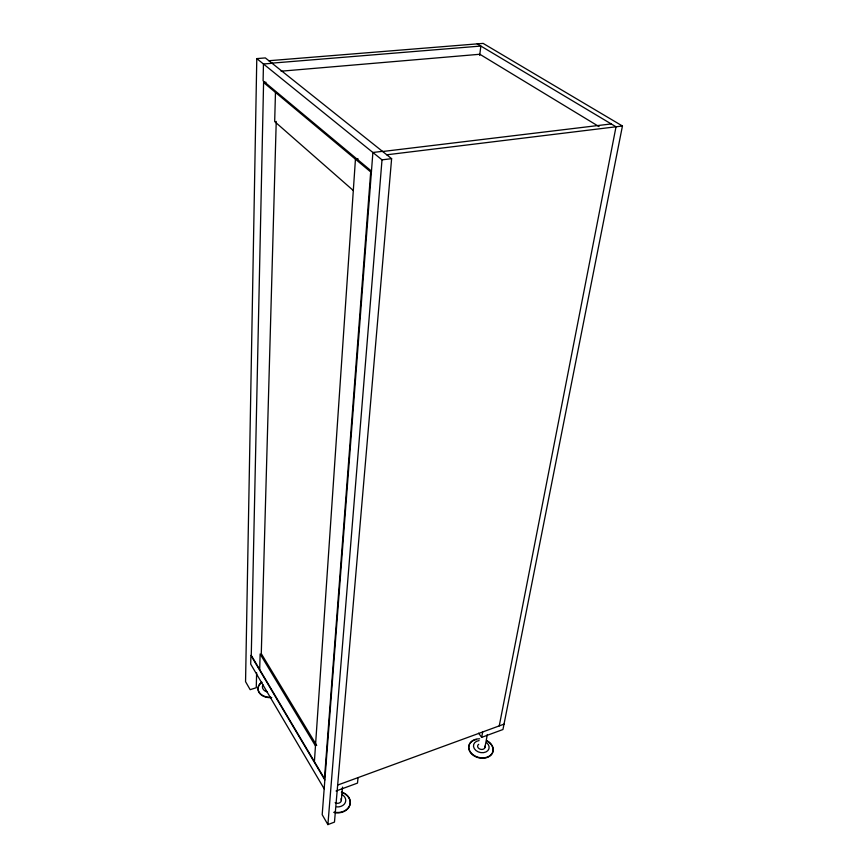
<?xml version="1.0" encoding="UTF-8"?>
<svg xmlns="http://www.w3.org/2000/svg" width="868" height="868" viewBox="0 0 868 868"><rect width="100%" height="100%" fill="white"/><g stroke="black" fill="none" stroke-linecap="round" stroke-linejoin="round"><path stroke-width="1.3" d="M382.441 151.336L372.893 152.486L322.191 814.694L327.898 824.6L334.473 822.105L391.62 158.66L265.348 57.917L256.787 58.601L245.557 681.662L250.168 689.669L256.255 687.727L256.635 672.83M263.579 82.503L251.264 655.362L324.469 778.574L370.701 171.94L263.579 82.503L266.02 82.286M259.695 669.553L260.129 654.005L315.475 745.883M275.471 92.431L274.679 121.574L353.309 190.526M276.23 121.412L261.279 653.647L316.701 745.46M314.4 761.637L355.446 159.202L358.104 158.877M327.898 824.6L382.007 159.853L256.787 58.601M341.319 800.513L342.524 787.102M358.05 777.609L357.497 783.099L336.057 790.998M479.678 55.444L480.85 46.047L271.901 63.147M268.863 60.727L483.129 43.4L622.443 126.001L502.952 729.521L481.675 737.355L482.662 731.963M484.865 747.673L487.339 734.523M499.252 725.898L616.02 126.793L477.216 43.877M337.793 785.03L504.015 724.151M382.007 159.853L391.62 158.66M386.77 154.797L622.443 126.001M382.669 151.509L611.235 123.94M281.08 71.198L479.83 54.261L599.083 126.641M272.075 63.288L263.46 63.993L263.102 80.832L371.471 171.115M340.918 798.831L340.972 798.896A3.917 3.168 3.8 0 1 339.92 802.64A3.917 3.168 3.8 0 1 335.146 802.672M478.594 733.2L481.675 737.355M324.849 779.974L250.895 655.416L250.711 664.129L324.176 788.817M484.854 746.209A3.722 2.799 13.6 0 1 483.151 749.236A3.722 2.799 13.6 0 1 478.713 748.335L478.127 747.695A3.722 2.799 13.6 0 1 478.713 744.321M486.796 740.588A12.391 9.353 13.6 0 1 489.389 756.071A12.391 9.353 13.6 0 1 469.892 751.2A12.391 9.353 13.6 0 1 479.624 738.798M491.83 745.558A12.38 9.353 13.6 0 1 486.102 757.84A12.38 9.353 13.6 0 1 469.675 751.33A12.38 9.353 13.6 0 1 476.478 739.471M486.72 740.99A12.38 9.353 13.6 0 1 491.31 744.787M486.688 742.758A7.931 5.978 13.6 0 1 485.982 751.948A7.931 5.978 13.6 0 1 474.297 748.617A7.931 5.978 13.6 0 1 479.093 740.588M271.738 697.568A11.968 8.767 -0.3 0 1 259.185 692.751A11.968 8.767 -0.3 0 1 261.789 682.519M270.707 697.243A11.968 8.767 -0.3 0 1 258.979 691.991A11.968 8.767 -0.3 0 1 261.8 682.118M267.214 691.991A7.66 5.609 -0.3 0 1 262.917 684.7M341.482 792.028A13.042 10.557 3.8 0 1 349.761 805.211A13.042 10.557 3.8 0 1 334.082 812.112M345.377 794.274A13.042 10.557 3.8 0 1 348.893 807.305A13.042 10.557 3.8 0 1 334.05 812.513M341.439 792.43A13.042 10.557 3.8 0 1 344.466 793.71M342.068 794.665A8.354 6.76 3.8 0 1 345.312 802.542A8.354 6.76 3.8 0 1 336.827 806.904"/></g></svg>
